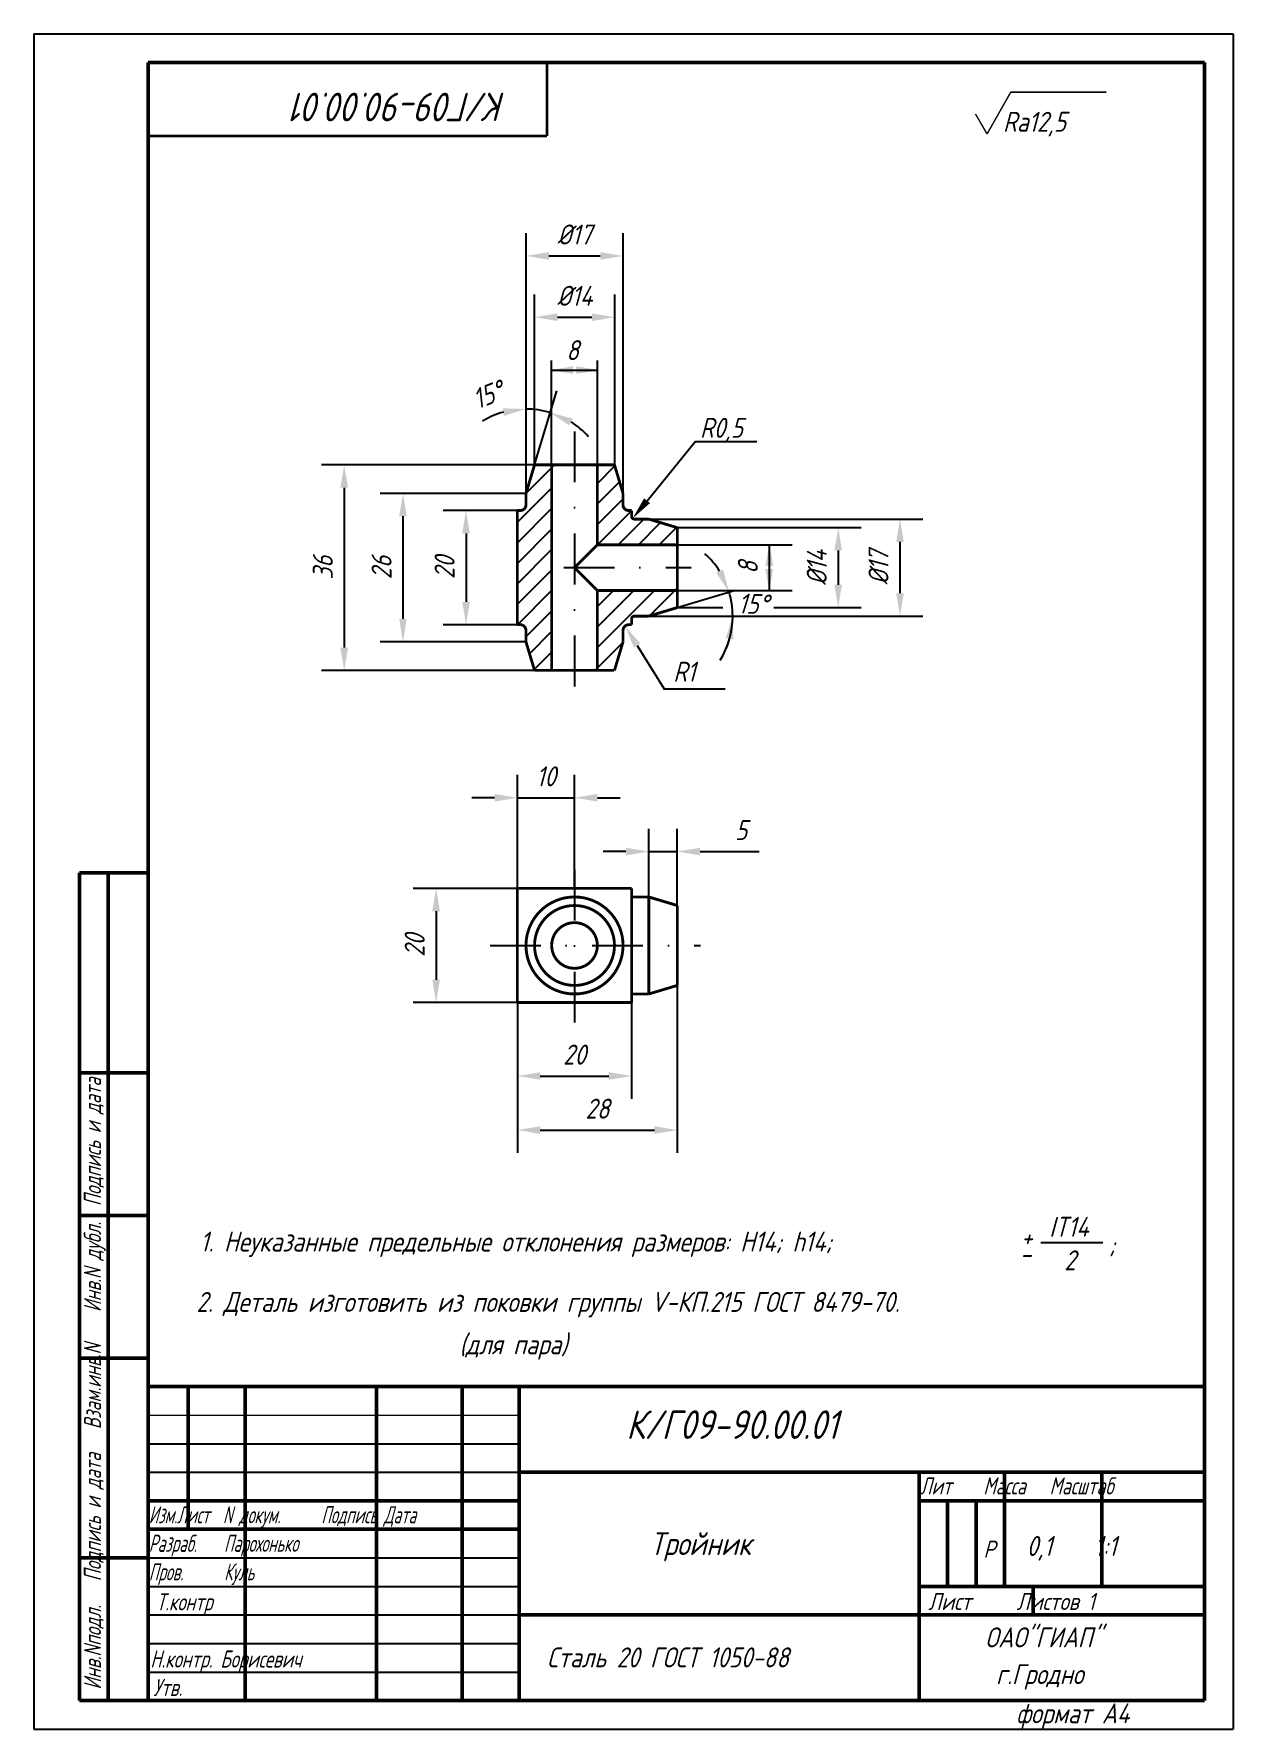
# Model space of a CAD drawing. Header units: inches. Extents: x 1065 to 7392, y 1020 to 3127.
# Drawn here: x 3849.6 to 4059.6, y 1029.8 to 1326.8 of the extents above; entities that cross this region are included whole.
import ezdxf
from ezdxf.enums import TextEntityAlignment as Align

# ---------------------------------------------------------------- set-up
doc = ezdxf.new("R2010")
doc.units = ezdxf.units.IN
doc.header["$LTSCALE"] = 0.7
doc.header["$MEASUREMENT"] = 0
doc.linetypes.add('DASHDOT', pattern=[25.4, 12.7, -6.35, 0, -6.35])
doc.styles.add('ROMANC', font='romanc', dxfattribs={"width": 0.8, "oblique": 15, "height": 3.5})
doc.styles.get("Standard").update_dxf_attribs({"font": 'romand.shx', "width": 0.8, "oblique": 15, "height": 3.5})
doc.dimstyles.get("Standard").update_dxf_attribs({"dimtxt": 3.5, "dimasz": 4, "dimexe": 4, "dimexo": 0, "dimgap": 2, "dimtad": 1, "dimdec": 0, "dimdsep": 46, "dimtxsty": 'Standard', "dimcen": 0.09, "dimadec": 0, "dimazin": 0, "dimtfac": 1, "dimtdec": 0, "dimtmove": 0, "dimatfit": 3, "dimfxl": 0, "dimtolj": 1, "dimtzin": 0, "dimlwd": 25, "dimlwe": 25, "dimarcsym": 0})

# ---------------------------------------------------------------- blocks, each defined once
blk = doc.blocks.new('*D329')
at = {"color": 0, "lineweight": 25}
for p, q in [((3934.25, 1243.29), (3921.25, 1243.29)), ((3925.25, 1239.29), (3925.25, 1227.29)), ((3934.28, 1223.29), (3921.25, 1223.29))]:
    blk.add_line(p, q, dxfattribs=at)
for points in [[(3924.58, 1239.29), (3925.92, 1239.29), (3925.25, 1243.29)], [(3924.58, 1227.29), (3925.92, 1227.29), (3925.25, 1223.29)]]:
    blk.add_solid(points, dxfattribs=at)
at = {"layer": 'DEFPOINTS', "color": 0, "lineweight": 25}
for p in [(3934.25, 1243.29), (3925.25, 1223.29), (3934.28, 1223.29)]:
    blk.add_point(p, dxfattribs=at)
at = {"color": 0, "insert": (3921.5, 1233.29), "char_height": 3.5, "attachment_point": 5, "rotation": 90}
blk.add_mtext('\\A1;20', dxfattribs=at)
blk = doc.blocks.new('*D330')
at = {"color": 0, "lineweight": 25}
blk.add_line((3937.25, 1251.29), (3941.14, 1264.28), dxfattribs=at)
for start, end in [(105.5877, 121.1753), (73.3008, 90), (42.1254, 57.7131)]:
    blk.add_arc((3935.76, 1246.33), 14.75, start, end, dxfattribs=at)
for points in [[(3931.7, 1261.19), (3931.88, 1259.87), (3935.76, 1261.08)], [(3943.36, 1258.19), (3943.91, 1259.4), (3939.99, 1260.45)]]:
    blk.add_solid(points, dxfattribs=at)
at = {"layer": 'DEFPOINTS', "color": 0, "lineweight": 25}
for p in [(3935.76, 1283.88), (3938.6, 1260.8), (3937.25, 1251.29), (3935.75, 1246.29), (3935.76, 1246.33)]:
    blk.add_point(p, dxfattribs=at)
at = {"color": 0, "insert": (3929.08, 1263.58), "char_height": 3.5, "attachment_point": 5, "rotation": 21.1435}
blk.add_mtext('\\A1;15%%D', dxfattribs=at)
blk = doc.blocks.new('*D340')
at = {"color": 0, "lineweight": 25}
for p, q in [((3935.75, 1246.29), (3910.21, 1246.29)), ((3914.21, 1242.29), (3914.21, 1224.29)), ((3935.75, 1220.29), (3910.21, 1220.29))]:
    blk.add_line(p, q, dxfattribs=at)
for points in [[(3913.55, 1242.29), (3914.88, 1242.29), (3914.21, 1246.29)], [(3913.55, 1224.29), (3914.88, 1224.29), (3914.21, 1220.29)]]:
    blk.add_solid(points, dxfattribs=at)
at = {"layer": 'DEFPOINTS', "color": 0, "lineweight": 25}
for p in [(3935.75, 1246.29), (3914.21, 1220.29), (3935.75, 1220.29)]:
    blk.add_point(p, dxfattribs=at)
at = {"color": 0, "lineweight": 25, "insert": (3910.46, 1233.29), "char_height": 3.5, "attachment_point": 5, "rotation": 90}
blk.add_mtext('\\A1;26', dxfattribs=at)
blk = doc.blocks.new('*D341')
at = {"color": 0, "lineweight": 25}
for p, q in [((3937.25, 1251.29), (3899.92, 1251.29)), ((3903.92, 1247.29), (3903.92, 1219.29)), ((3937.25, 1215.29), (3899.92, 1215.29))]:
    blk.add_line(p, q, dxfattribs=at)
for points in [[(3903.25, 1247.29), (3904.59, 1247.29), (3903.92, 1251.29)], [(3903.25, 1219.29), (3904.59, 1219.29), (3903.92, 1215.29)]]:
    blk.add_solid(points, dxfattribs=at)
at = {"layer": 'DEFPOINTS', "color": 0, "lineweight": 25}
for p in [(3937.25, 1251.29), (3903.92, 1215.29), (3937.25, 1215.29)]:
    blk.add_point(p, dxfattribs=at)
at = {"color": 0, "lineweight": 25, "insert": (3900.17, 1233.29), "char_height": 3.5, "attachment_point": 5, "rotation": 90}
blk.add_mtext('\\A1;36', dxfattribs=at)
blk = doc.blocks.new('*D342')
at = {"color": 0, "lineweight": 25}
for p, q in [((3957.25, 1241.79), (4005.24, 1241.79)), ((4001.24, 1237.79), (4001.24, 1228.79)), ((3957.25, 1224.79), (4005.24, 1224.79))]:
    blk.add_line(p, q, dxfattribs=at)
for points in [[(4000.58, 1237.79), (4001.91, 1237.79), (4001.24, 1241.79)], [(4000.58, 1228.79), (4001.91, 1228.79), (4001.24, 1224.79)]]:
    blk.add_solid(points, dxfattribs=at)
at = {"layer": 'DEFPOINTS', "color": 0, "lineweight": 25}
for p in [(3957.25, 1241.79), (3957.25, 1224.79), (4001.24, 1224.79)]:
    blk.add_point(p, dxfattribs=at)
at = {"color": 0, "lineweight": 25, "insert": (3997.49, 1233.29), "char_height": 3.5, "attachment_point": 5, "rotation": 90}
blk.add_mtext('\\A1;%%C17', dxfattribs=at)
blk = doc.blocks.new('*D343')
at = {"color": 0, "lineweight": 25}
for p, q in [((3937.25, 1251.29), (3937.25, 1281.16)), ((3951.3, 1251.1), (3951.3, 1281.16)), ((3941.25, 1277.16), (3947.3, 1277.16))]:
    blk.add_line(p, q, dxfattribs=at)
for points in [[(3941.25, 1277.83), (3941.25, 1276.5), (3937.25, 1277.16)], [(3947.3, 1277.83), (3947.3, 1276.5), (3951.3, 1277.16)]]:
    blk.add_solid(points, dxfattribs=at)
at = {"layer": 'DEFPOINTS', "color": 0, "lineweight": 25}
for p in [(3951.3, 1277.16), (3937.25, 1251.29), (3951.3, 1251.1)]:
    blk.add_point(p, dxfattribs=at)
at = {"color": 0, "lineweight": 25, "insert": (3944.28, 1280.91), "char_height": 3.5, "attachment_point": 5}
blk.add_mtext('\\A1;%%C14', dxfattribs=at)
blk = doc.blocks.new('*D344')
at = {"color": 0, "lineweight": 25}
for p, q in [((3935.76, 1246.33), (3935.76, 1291.9)), ((3952.75, 1246.29), (3952.75, 1291.9)), ((3939.76, 1287.9), (3948.75, 1287.9))]:
    blk.add_line(p, q, dxfattribs=at)
for points in [[(3939.76, 1288.56), (3939.76, 1287.23), (3935.76, 1287.9)], [(3948.75, 1288.56), (3948.75, 1287.23), (3952.75, 1287.9)]]:
    blk.add_solid(points, dxfattribs=at)
at = {"layer": 'DEFPOINTS', "color": 0, "lineweight": 25}
for p in [(3952.75, 1287.9), (3935.76, 1246.33), (3952.75, 1246.29)]:
    blk.add_point(p, dxfattribs=at)
at = {"color": 0, "lineweight": 25, "insert": (3944.25, 1291.65), "char_height": 3.5, "attachment_point": 5}
blk.add_mtext('\\A1;%%C17', dxfattribs=at)
blk = doc.blocks.new('*D331')
at = {"color": 0, "lineweight": 25}
for p, q in [((3957.25, 1171.41), (3957.25, 1187.55)), ((3962.25, 1169.91), (3962.25, 1187.55)), ((3953.25, 1183.55), (3949.25, 1183.55)), ((3957.25, 1183.55), (3962.25, 1183.55)), ((3966.25, 1183.55), (3976.61, 1183.55))]:
    blk.add_line(p, q, dxfattribs=at)
for points in [[(3953.25, 1184.21), (3953.25, 1182.88), (3957.25, 1183.55)], [(3966.25, 1184.21), (3966.25, 1182.88), (3962.25, 1183.55)]]:
    blk.add_solid(points, dxfattribs=at)
at = {"layer": 'DEFPOINTS', "color": 0, "lineweight": 25}
for p in [(3962.25, 1183.55), (3957.25, 1171.41), (3962.25, 1169.91)]:
    blk.add_point(p, dxfattribs=at)
at = {"color": 0, "lineweight": 25, "insert": (3973.43, 1187.3), "char_height": 3.5, "attachment_point": 5}
blk.add_mtext('\\A1;5', dxfattribs=at)
blk = doc.blocks.new('*D345')
at = {"color": 0, "lineweight": 25}
for p, q in [((3934.25, 1177.09), (3934.25, 1196.97)), ((3944.25, 1177.09), (3944.25, 1196.97)), ((3930.25, 1192.97), (3926.25, 1192.97)), ((3934.25, 1192.97), (3944.25, 1192.97)), ((3948.25, 1192.97), (3952.25, 1192.97))]:
    blk.add_line(p, q, dxfattribs=at)
for points in [[(3930.25, 1193.64), (3930.25, 1192.3), (3934.25, 1192.97)], [(3948.25, 1193.64), (3948.25, 1192.3), (3944.25, 1192.97)]]:
    blk.add_solid(points, dxfattribs=at)
at = {"layer": 'DEFPOINTS', "color": 0, "lineweight": 25}
for p in [(3944.25, 1192.97), (3934.25, 1177.09), (3944.25, 1177.09)]:
    blk.add_point(p, dxfattribs=at)
at = {"color": 0, "lineweight": 25, "insert": (3939.25, 1196.72), "char_height": 3.5, "attachment_point": 5}
blk.add_mtext('\\A1;10', dxfattribs=at)
blk = doc.blocks.new('*D346')
at = {"color": 0, "lineweight": 25}
for p, q in [((3934.25, 1177.09), (3916.01, 1177.09)), ((3920.01, 1173.09), (3920.01, 1161.09)), ((3934.25, 1157.09), (3916.01, 1157.09))]:
    blk.add_line(p, q, dxfattribs=at)
for points in [[(3919.35, 1173.09), (3920.68, 1173.09), (3920.01, 1177.09)], [(3919.35, 1161.09), (3920.68, 1161.09), (3920.01, 1157.09)]]:
    blk.add_solid(points, dxfattribs=at)
at = {"layer": 'DEFPOINTS', "color": 0, "lineweight": 25}
for p in [(3934.25, 1177.09), (3920.01, 1157.09), (3934.25, 1157.09)]:
    blk.add_point(p, dxfattribs=at)
at = {"color": 0, "lineweight": 25, "insert": (3916.26, 1167.09), "char_height": 3.5, "attachment_point": 5, "rotation": 90}
blk.add_mtext('\\A1;20', dxfattribs=at)
blk = doc.blocks.new('*D347')
at = {"color": 0, "lineweight": 25}
for p, q in [((3934.25, 1157.09), (3934.25, 1140.22)), ((3954.25, 1157.09), (3954.25, 1140.22)), ((3938.25, 1144.22), (3950.25, 1144.22))]:
    blk.add_line(p, q, dxfattribs=at)
for points in [[(3938.25, 1144.89), (3938.25, 1143.56), (3934.25, 1144.22)], [(3950.25, 1144.89), (3950.25, 1143.56), (3954.25, 1144.22)]]:
    blk.add_solid(points, dxfattribs=at)
at = {"layer": 'DEFPOINTS', "color": 0, "lineweight": 25}
for p in [(3934.25, 1157.09), (3954.25, 1157.09), (3954.25, 1144.22)]:
    blk.add_point(p, dxfattribs=at)
at = {"color": 0, "lineweight": 25, "insert": (3944.25, 1147.97), "char_height": 3.5, "attachment_point": 5}
blk.add_mtext('\\A1;20', dxfattribs=at)
blk = doc.blocks.new('*D348')
at = {"color": 0, "lineweight": 25}
for p, q in [((3962.25, 1160.09), (3962.25, 1130.75)), ((3934.25, 1157.09), (3934.25, 1130.75)), ((3938.25, 1134.75), (3958.25, 1134.75))]:
    blk.add_line(p, q, dxfattribs=at)
for points in [[(3938.25, 1135.41), (3938.25, 1134.08), (3934.25, 1134.75)], [(3958.25, 1135.41), (3958.25, 1134.08), (3962.25, 1134.75)]]:
    blk.add_solid(points, dxfattribs=at)
at = {"layer": 'DEFPOINTS', "color": 0, "lineweight": 25}
for p in [(3962.25, 1160.09), (3934.25, 1157.09), (3962.25, 1134.75)]:
    blk.add_point(p, dxfattribs=at)
at = {"color": 0, "lineweight": 25, "insert": (3948.25, 1138.5), "char_height": 3.5, "attachment_point": 5}
blk.add_mtext('\\A1;28', dxfattribs=at)

msp = doc.modelspace()

# ---------------------------------------------------------------- linework, layer by layer
for p, q in [((3849.58, 1326.8), (3849.58, 1029.8)), ((3849.58, 1326.8), (4059.58, 1326.8)), ((4059.58, 1326.8), (4059.58, 1029.8)), ((3965.45, 1255.36), (3976.2, 1255.36)), ((3940.25, 1251.29), (3940.25, 1233.29)), ((3962.25, 1240.29), (3962.25, 1233.29)), ((3934.25, 1223.29), (3934.25, 1233.29)), ((3962.25, 1226.29), (3962.25, 1233.29)), ((3959.83, 1212.06), (3970.62, 1212.06)), ((3849.58, 1029.8), (4059.58, 1029.8))]:
    msp.add_line(p, q)
at = {"lineweight": 50}
for p, q in [((3869.58, 1321.8), (3869.58, 1034.8)), ((3869.58, 1321.8), (4054.58, 1321.8)), ((4054.58, 1321.8), (4054.58, 1034.8)), ((3857.58, 1179.8), (3857.58, 1034.8)), ((3857.58, 1179.8), (3869.58, 1179.8)), ((3862.58, 1179.8), (3862.58, 1034.8)), ((3857.58, 1144.8), (3869.58, 1144.8)), ((3857.58, 1119.8), (3869.58, 1119.8)), ((3857.58, 1094.8), (3869.58, 1094.8)), ((3869.58, 1089.8), (4054.58, 1089.8)), ((3876.58, 1089.8), (3876.58, 1064.8)), ((3886.58, 1089.8), (3886.58, 1034.8)), ((3909.58, 1089.8), (3909.58, 1034.8)), ((3924.58, 1089.8), (3924.58, 1034.8)), ((3934.58, 1089.8), (3934.58, 1034.8)), ((4004.58, 1074.8), (4004.58, 1034.8)), ((4019.58, 1074.8), (4019.58, 1054.8)), ((4036.58, 1074.8), (4036.58, 1054.8)), ((3869.58, 1069.8), (3934.58, 1069.8)), ((4004.58, 1069.8), (4054.58, 1069.8)), ((4009.58, 1069.8), (4009.58, 1054.8)), ((4014.58, 1069.8), (4014.58, 1054.8)), ((3869.58, 1064.8), (3934.58, 1064.8)), ((3857.58, 1059.8), (3869.58, 1059.8)), ((4004.58, 1054.8), (4054.58, 1054.8)), ((4024.58, 1054.8), (4024.58, 1049.8)), ((3857.58, 1034.8), (4054.58, 1034.8))]:
    msp.add_line(p, q, dxfattribs=at)
at = {"color": 0, "linetype": 'ByBlock'}
for p, q in [((3940.25, 1251.29), (3940.25, 1269.57)), ((3948.25, 1251.29), (3948.25, 1269.57)), ((3940.25, 1267.89), (3948.25, 1267.89)), ((3959.48, 1248.11), (3965.43, 1255.43)), ((3956.96, 1245.01), (3959.48, 1248.11)), ((3955.22, 1219.65), (3957.34, 1216.26)), ((3957.34, 1216.26), (3959.95, 1212.07)), ((3934.25, 1177.09), (3934.25, 1189.79)), ((3944.25, 1177.09), (3944.25, 1189.79)), ((3934.25, 1177.09), (3920.8, 1177.09)), ((3962.25, 1160.09), (3962.25, 1134.46)), ((3934.25, 1157.09), (3920.8, 1157.09)), ((3934.25, 1157.09), (3934.25, 1134.46)), ((3934.25, 1155.7), (3934.25, 1142.79)), ((3954.25, 1157.09), (3954.25, 1142.79))]:
    msp.add_line(p, q, dxfattribs=at)
at = {"linetype": 'DASHDOT'}
for p, q in [((3944.25, 1257.13), (3944.25, 1208.29)), ((3942.36, 1233.29), (3964.66, 1233.29)), ((3944.25, 1180.37), (3944.25, 1152.67)), ((3929.47, 1167.09), (3966.29, 1167.09))]:
    msp.add_line(p, q, dxfattribs=at)
at = {"color": 0}
for p, q in [((3935.76, 1246.33), (3940.72, 1251.29)), ((3948.25, 1248.04), (3951.3, 1251.1)), ((3948.25, 1244.45), (3952.13, 1248.34)), ((3934.25, 1241.23), (3940.25, 1247.23)), ((3948.25, 1240.86), (3952.75, 1245.36)), ((3934.25, 1237.63), (3940.25, 1243.63)), ((3948.28, 1237.29), (3954.25, 1243.26)), ((3951.87, 1237.29), (3956.37, 1241.79)), ((3934.25, 1234.04), (3940.25, 1240.04)), ((3955.46, 1237.29), (3959.33, 1241.17)), ((3959.05, 1237.29), (3962.1, 1240.34)), ((3934.25, 1230.45), (3940.25, 1236.45)), ((3934.25, 1226.86), (3940.25, 1232.86)), ((3961.83, 1229.29), (3962.25, 1229.71)), ((3934.28, 1223.29), (3940.25, 1229.26)), ((3948.25, 1226.49), (3951.05, 1229.29)), ((3948.25, 1222.9), (3954.64, 1229.29)), ((3948.25, 1219.3), (3958.24, 1229.29)), ((3957.36, 1224.83), (3961.83, 1229.29)), ((3935.75, 1221.17), (3940.25, 1225.67)), ((3936.37, 1218.21), (3940.25, 1222.08)), ((3937.2, 1215.44), (3940.25, 1218.49)), ((3948.25, 1215.71), (3952.71, 1220.18)), ((3947.83, 1215.29), (3948.25, 1215.71))]:
    msp.add_line(p, q, dxfattribs=at)
at = {"lineweight": 25}
for p, q in [((3962.25, 1240.29), (3994.43, 1240.29)), ((3962.25, 1237.29), (3982.36, 1237.29)), ((3978.36, 1237.29), (3978.36, 1229.29)), ((3990.43, 1236.29), (3990.43, 1230.29)), ((3962.25, 1229.29), (3982.36, 1229.29)), ((3962.25, 1226.29), (3972.21, 1229.28)), ((3962.25, 1226.29), (3970.21, 1226.29)), ((3979.14, 1226.29), (3994.43, 1226.29)), ((4025.94, 1115.03), (4036.77, 1115.03)), ((3869.58, 1079.8), (3934.58, 1079.8)), ((3869.58, 1074.8), (3934.58, 1074.8)), ((3869.58, 1059.8), (3934.58, 1059.8)), ((3869.58, 1054.8), (3934.58, 1054.8)), ((3869.58, 1049.8), (3934.58, 1049.8)), ((3869.58, 1044.8), (3934.58, 1044.8)), ((3869.58, 1039.8), (3934.58, 1039.8))]:
    msp.add_line(p, q, dxfattribs=at)
at = {"lineweight": 15}
msp.add_line((3869.58, 1084.8), (3934.58, 1084.8), dxfattribs=at)
at = {"color": 1, "lineweight": 50}
for p, q in [((3934.58, 1074.8), (4054.58, 1074.8)), ((3934.58, 1049.8), (4054.58, 1049.8))]:
    msp.add_line(p, q, dxfattribs=at)
for points, const_width in [([(3939.44, 1308.91), (3939.44, 1321.91)], 0.5), ([(4016.5, 1309.27), (4020.66, 1316.61)], 0.25), ([(4020.66, 1316.61), (4037.41, 1316.61)], 0.3), ([(4014.47, 1312.77), (4016.5, 1309.27)], 0.25), ([(3869.44, 1308.91), (3939.44, 1308.91)], 0.5), ([(3937.25, 1251.29), (3935.75, 1246.29)], 0.5), ([(3937.25, 1251.29), (3951.25, 1251.29)], 0.5), ([(3940.25, 1215.29), (3940.25, 1251.29)], 0.5), ([(3948.25, 1251.29), (3948.25, 1237.29)], 0.5), ([(3951.25, 1251.29), (3952.75, 1246.29)], 0.5), ([(3935.75, 1246.29), (3935.75, 1244.29)], 0.5), ([(3952.75, 1246.29), (3952.75, 1244.29)], 0.5), ([(3934.25, 1243.29), (3934.75, 1243.29)], 0.5), ([(3934.25, 1243.29), (3934.25, 1223.29)], 0.5), ([(3953.75, 1243.29), (3954.25, 1243.29)], 0.5), ([(3954.25, 1243.29), (3954.25, 1242.29)], 0.5), ([(3954.75, 1241.79), (3957.25, 1241.79)], 0.5), ([(3962.25, 1240.29), (3957.25, 1241.79)], 0.5), ([(3962.25, 1240.29), (3962.25, 1226.29)], 0.5), ([(3948.25, 1237.29), (3944.25, 1233.29)], 0.5), ([(3948.25, 1237.29), (3962.25, 1237.29)], 0.5), ([(3944.25, 1233.29), (3948.25, 1229.29)], 0.5), ([(3948.25, 1229.29), (3962.25, 1229.29)], 0.5), ([(3948.25, 1215.29), (3948.25, 1229.29)], 0.5), ([(3954.25, 1223.29), (3954.25, 1224.29)], 0.5), ([(3954.75, 1224.79), (3957.25, 1224.79)], 0.5), ([(3962.25, 1226.29), (3957.25, 1224.79)], 0.5), ([(3934.25, 1223.29), (3934.75, 1223.29)], 0.5), ([(3935.75, 1220.29), (3935.75, 1222.29)], 0.5), ([(3952.75, 1220.29), (3952.75, 1222.29)], 0.5), ([(3953.75, 1223.29), (3954.25, 1223.29)], 0.5), ([(3937.25, 1215.29), (3935.75, 1220.29)], 0.5), ([(3951.25, 1215.29), (3952.75, 1220.29)], 0.5), ([(3937.25, 1215.29), (3951.25, 1215.29)], 0.5), ([(3934.25, 1177.09), (3954.25, 1177.09)], 0.5), ([(3934.25, 1177.09), (3934.25, 1157.09)], 0.5), ([(3954.25, 1177.09), (3954.25, 1157.09)], 0.5), ([(3954.25, 1175.59), (3957.25, 1175.59)], 0.5), ([(3957.25, 1175.59), (3957.25, 1158.59)], 0.5), ([(3957.25, 1175.59), (3962.25, 1174.09)], 0.5), ([(3962.25, 1174.09), (3962.25, 1160.09)], 0.5), ([(3954.25, 1158.59), (3957.25, 1158.59)], 0.5), ([(3962.25, 1160.09), (3957.25, 1158.59)], 0.5), ([(3934.25, 1157.09), (3954.25, 1157.09)], 0.5)]:
    msp.add_lwpolyline(points, dxfattribs=dict(const_width=const_width))
at = {"const_width": 0.5}
for points in [[(3934.75, 1243.29, 0.414214), (3935.75, 1244.29, 0.414214)], [(3952.75, 1244.29, 0.414214), (3953.75, 1243.29, 0.414214)], [(3954.25, 1242.29, 0.414214), (3954.75, 1241.79, 0.414214)], [(3954.75, 1224.79, 0.414214), (3954.25, 1224.29, 0.414214)], [(3935.75, 1222.29, 0.414214), (3934.75, 1223.29, 0.414214)], [(3953.75, 1223.29, 0.414214), (3952.75, 1222.29, 0.414214)], [(3935.75, 1167.09, -1), (3952.75, 1167.09, -1)], [(3937.25, 1167.09, -1), (3951.25, 1167.09, -1)], [(3940.25, 1167.09, -1), (3948.25, 1167.09, -1)], [(3935.75, 1167.09, 1), (3952.75, 1167.09, 1)], [(3937.25, 1167.09, 1), (3951.25, 1167.09, 1)], [(3940.25, 1167.09, 1), (3948.25, 1167.09, 1)]]:
    msp.add_lwpolyline(points, format="xyb", dxfattribs=at)
at = {"lineweight": 25}
for start, end in [(32.3437, 47.9882), (0, 16.6992), (328.4095, 0), (337.5964, 344.3555)]:
    msp.add_arc((3957.25, 1224.79), 14.7, start, end, dxfattribs=at)
at = {"color": 0, "linetype": 'ByBlock'}
for points in [[(3943.98, 1268.56), (3943.98, 1267.23), (3939.98, 1267.89)], [(3944.59, 1268.56), (3944.59, 1267.23), (3948.59, 1267.89)], [(3957.47, 1244.59), (3956.44, 1245.43), (3954.43, 1241.91)], [(3954.65, 1219.29), (3955.78, 1220), (3953.1, 1223.04)]]:
    msp.add_solid(points, dxfattribs=at)
at = {"lineweight": 25}
for points in [[(3989.76, 1236.29), (3991.09, 1236.29), (3990.43, 1240.29)], [(3977.69, 1233.56), (3979.02, 1233.56), (3978.36, 1237.56)], [(3970.27, 1232.93), (3969.06, 1232.38), (3971.32, 1229.02)], [(3977.69, 1233.04), (3979.02, 1233.04), (3978.36, 1229.04)], [(3989.76, 1230.29), (3991.09, 1230.29), (3990.43, 1226.29)], [(3970.74, 1220.92), (3972.06, 1220.74), (3971.94, 1224.79)]]:
    msp.add_solid(points, dxfattribs=at)
at = {"layer": 'DEFPOINTS', "color": 0, "linetype": 'ByBlock'}
for p in [(3952.75, 1280.88), (3951.25, 1270.26), (3948.25, 1267.89), (3937.25, 1251.29), (3940.25, 1251.29), (3948.25, 1251.29), (3951.25, 1251.29), (3935.76, 1246.33), (3935.76, 1246.33), (3952.75, 1246.29), (3953.11, 1243.53), (3954.25, 1243.26), (3954.43, 1241.91), (3954.75, 1242.29), (3957.25, 1241.79), (3962.25, 1240.29), (3962.25, 1237.29), (3962.25, 1229.29), (3973.1, 1229.29), (3957.36, 1224.83), (3962.25, 1226.29), (4000.55, 1226.29), (4007.98, 1224.83), (3952.96, 1222.91), (3953.75, 1222.29), (3954.25, 1223.29), (3995.69, 1223.29), (3917.61, 1220.29), (3935.75, 1220.29), (3944.25, 1186.79), (3934.25, 1177.09), (3934.25, 1177.09), (3944.25, 1177.09), (3962.25, 1160.09), (3923.8, 1157.09), (3934.25, 1157.09), (3934.25, 1157.09), (3934.25, 1155.7), (3954.25, 1155.7), (3954.25, 1145.79), (3962.25, 1137.46)]:
    msp.add_point(p, dxfattribs=at)

# ---------------------------------------------------------------- texts
at = {"color": 0, "linetype": 'ByBlock', "style": 'ROMANC', "oblique": 15, "width": 0.8}
msp.add_text('8', height=3.5, dxfattribs=at).set_placement((3943.9, 1271.39), align=Align.MIDDLE_CENTER)
at = {"lineweight": 35, "insert": (3932.31, 1311.49), "char_height": 5, "width": 116.2188, "attachment_point": 1, "rotation": 180}
msp.add_mtext('К/Г09-90.00.01 ', dxfattribs=at)
at = {"lineweight": 25, "attachment_point": 1}
for s, insert, char_height, width in [('Ra12,5', (4019.29, 1313.15), 3.5, 29.1251), ('R0,5', (3966.22, 1259.53), 3.5, 12.1908), ('R1', (3961.54, 1216.8), 3.5, 14.8628), ('1. Неуказанные предельные отклонения размеров: H14; h14; ', (3878.68, 1116.96), 3.5, 158.004), ('IT14', (4027.39, 1119.55), 3.5, 19.7907), ('+', (4022.44, 1117.73), 3.5, 4.3989), (';', (4037.83, 1116.4), 3.5, 9.0235), ('-', (4022.22, 1114.8), 3.5, 6.6548), ('2', (4030.01, 1113.68), 3.5, 17.1446), ('2. Деталь изготовить из поковки группы V-КП.215 ГОСТ 8479-70.', (3878.04, 1106.39), 3.5, 172.7805), ('(для пара)', (3924.09, 1098.96), 3.5, 44.9224), ('{\\W0.7;Лит    Масса   Масштаб}', (4004.78, 1073.91), 3, 48.3624), ('{\\W0.6; Изм.Лист  N докум.      Подпись Дата\\P Разраб.    Парохонько\\P Пров.      Куль}', (3868.5, 1068.85), 3, 75.9719), ('0,1    1:1', (4023.43, 1063.63), 3.5, 30.5998), ('Р', (4015.86, 1062.83), 3, 4.7355), ('{\\W0.7;Т.контр}', (3871.01, 1053.59), 3, 65.7648), ('Лист     Листов 1', (4006.19, 1053.66), 3, 49.4707), ('{\\W0.7; Н.контр. Борисевич}', (3868.57, 1043.58), 3, 40.546), ('Сталь 20 ГОСТ 1050-88', (3939.43, 1044.11), 3.5, 67.3789), ('г.Гродно', (4018.08, 1041.17), 3.5, 35.0627), ('{\\W0.7;Утв.     }', (3870.5, 1038.59), 3, 39.2217), ('формат А4', (4021.6, 1034.31), 3.5, 32.7454)]:
    msp.add_mtext(s, dxfattribs=dict(at, insert=insert, char_height=char_height, width=width))
at = {"lineweight": 25, "char_height": 3.5, "attachment_point": 5}
for s, insert, rotation in [('%%C14', (3986.68, 1233.29), 90), ('\\A1;8', (3974.61, 1233.29), 90), ('15°', (3975.55, 1226.94), 357.7549)]:
    msp.add_mtext(s, dxfattribs=dict(at, insert=insert, rotation=rotation))
at = {"lineweight": 25, "insert": (3858.34, 1035.32), "char_height": 3, "width": 144.2887, "attachment_point": 1, "rotation": 90}
msp.add_mtext('{\\W0.7; Инв.Nподл.   Подпись и дата   Взам.инв.N    Инв.N дубл.  Подпись и дата}', dxfattribs=at)
at = {"lineweight": 35, "attachment_point": 1}
for s, insert, char_height, width in [('К/Г09-90.00.01', (3953.31, 1085.64), 5, 116.2188), ('ОАО"ГИАП"', (4016.16, 1047.62), 3.5, 36.171)]:
    msp.add_mtext(s, dxfattribs=dict(at, insert=insert, char_height=char_height, width=width))
at = {"lineweight": 30, "insert": (3957.5, 1064.28), "char_height": 4, "width": 61.9449, "attachment_point": 1}
msp.add_mtext('Тройник', dxfattribs=at)

# ---------------------------------------------------------------- dimensions: what is measured, and where the dimension line sits
at = {"lineweight": 25}
for base, p1, p2, text, picture, middle in [((3952.75, 1287.9), (3935.76, 1246.33), (3952.75, 1246.29), '%%C17', '*D344', (3944.25, 1291.65)), ((3951.3, 1277.16), (3937.25, 1251.29), (3951.3, 1251.1), '%%C14', '*D343', (3944.28, 1280.91))]:
    dim = msp.add_linear_dim(base=base, p1=p1, p2=p2, text=text, dimstyle='Standard', dxfattribs=at)
    dim.commit()
    dim.dimension.update_dxf_attribs({"geometry": picture, "text_midpoint": middle})
dim = msp.add_angular_dim_2l(base=(3938.6, 1260.8), line1=((3935.76, 1246.33), (3935.76, 1283.88)), line2=((3937.25, 1251.29), (3935.75, 1246.29)), text='15%%D', dimstyle='Standard')
dim.commit()
dim.dimension.update_dxf_attribs({"geometry": '*D330', "text_midpoint": (3930.44, 1260.08), "dimtype": 162})
for base, p1, p2, picture, middle in [((3903.92, 1215.29), (3937.25, 1251.29), (3937.25, 1215.29), '*D341', (3900.17, 1233.29)), ((3914.21, 1220.29), (3935.75, 1246.29), (3935.75, 1220.29), '*D340', (3910.46, 1233.29)), ((3920.01, 1157.09), (3934.25, 1177.09), (3934.25, 1157.09), '*D346', (3916.26, 1167.09))]:
    dim = msp.add_linear_dim(base=base, p1=p1, p2=p2, angle=90, dimstyle='Standard', dxfattribs=at)
    dim.commit()
    dim.dimension.update_dxf_attribs({"geometry": picture, "text_midpoint": middle})
dim = msp.add_linear_dim(base=(3925.25, 1223.29), p1=(3934.25, 1243.29), p2=(3934.28, 1223.29), angle=90, text='20', dimstyle='Standard')
dim.commit()
dim.dimension.update_dxf_attribs({"geometry": '*D329', "text_midpoint": (3921.5, 1233.29)})
dim = msp.add_linear_dim(base=(4001.24, 1224.79), p1=(3957.25, 1241.79), p2=(3957.25, 1224.79), angle=90, text='%%C<>', dimstyle='Standard', dxfattribs=at)
dim.commit()
dim.dimension.update_dxf_attribs({"geometry": '*D342', "text_midpoint": (3997.49, 1233.29)})
for base, p1, p2, picture, middle in [((3944.25, 1192.97), (3934.25, 1177.09), (3944.25, 1177.09), '*D345', (3939.25, 1196.72)), ((3962.25, 1183.55), (3957.25, 1171.41), (3962.25, 1169.91), '*D331', (3973.43, 1187.3)), ((3962.25, 1134.75), (3934.25, 1157.09), (3962.25, 1160.09), '*D348', (3948.25, 1138.5)), ((3954.25, 1144.22), (3934.25, 1157.09), (3954.25, 1157.09), '*D347', (3944.25, 1147.97))]:
    dim = msp.add_linear_dim(base=base, p1=p1, p2=p2, dimstyle='Standard', dxfattribs=at)
    dim.commit()
    dim.dimension.update_dxf_attribs({"geometry": picture, "text_midpoint": middle})

doc.saveas('drawing.dxf')
